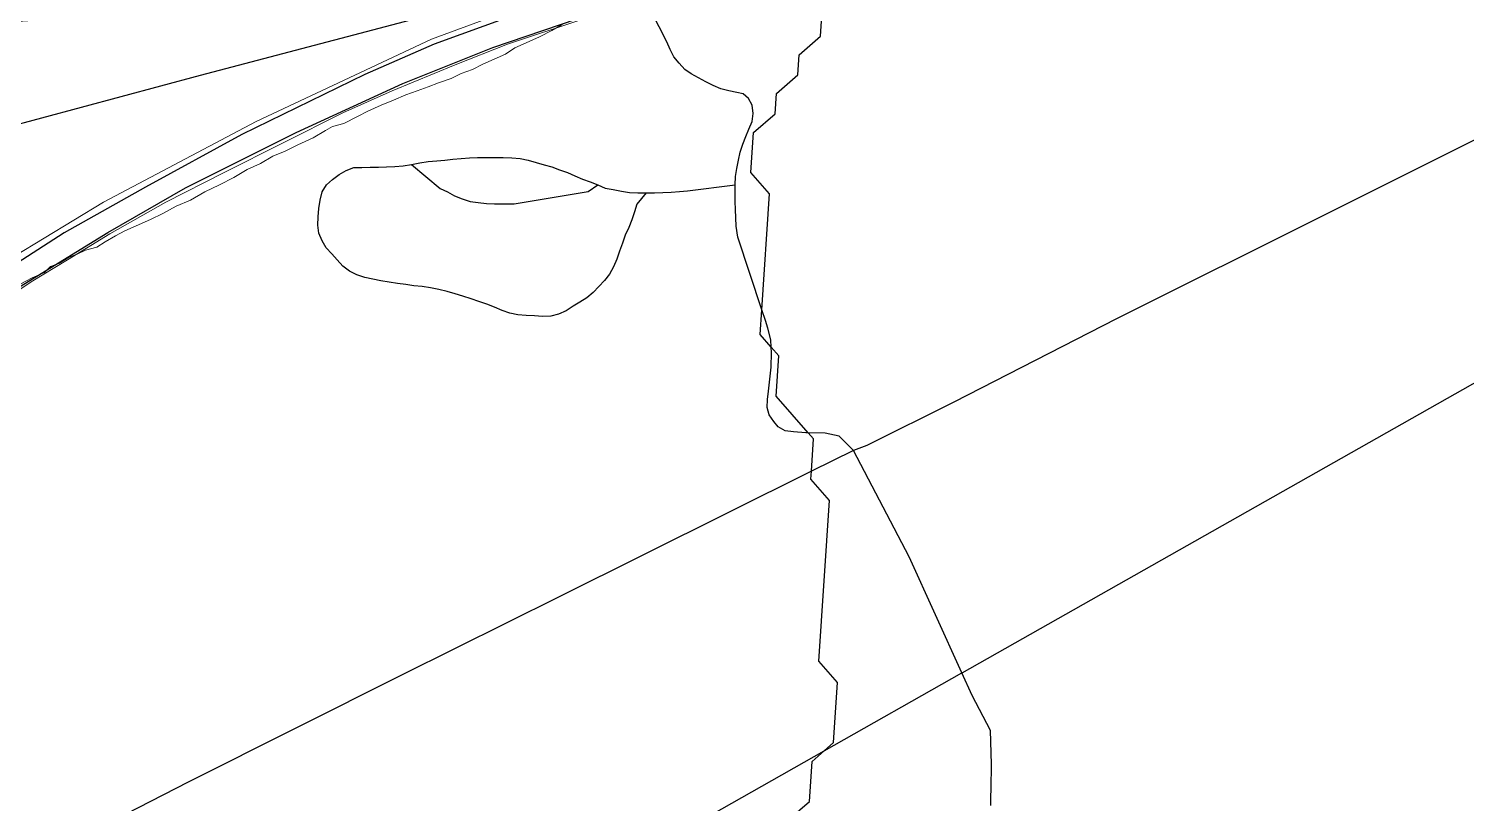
# Model space of a CAD drawing. Header units: metres. Extents: x 3 to 1027712, y 40 to 4430649.
# Drawn here: x 507104 to 508884, y 4404000 to 4404959 of the extents above; entities that cross this region are included whole.
import ezdxf

# ---------------------------------------------------------------- set-up
doc = ezdxf.new("R2010")
doc.units = ezdxf.units.M
doc.header["$MEASUREMENT"] = 0
doc.layers.add('Cauces_artificiales_5_km', color=141, linetype='Continuous', lineweight=30)
doc.layers.add('Rios_5_km', color=4, linetype='Continuous', lineweight=30)
doc.layers.add('Habitats_5_km', color=7, linetype='Continuous', lineweight=9, true_color=0xbefad2)
doc.layers.add('Humedales_5_km', color=7, linetype='Continuous', lineweight=9, true_color=0xdbcafc)

msp = doc.modelspace()

# ---------------------------------------------------------------- linework, layer by layer
at = {"layer": 'Cauces_artificiales_5_km'}
for points in [[(507081.9, 4404633.3, 2.1), (507202.2, 4404706.9, 2.1), (507298.3, 4404762.2, 2.1), (507435.2, 4404830.9, 2.1), (507567.3, 4404891.4, 2.1), (507678.7, 4404936.2, 2.1), (507804, 4404978.9, 2.1), (507865.8, 4404999.4, 2.1), (507892.7, 4405008.3, 2.1), (508032.6, 4405042, 2.1), (508091.8, 4405054.9, 2.1), (508205.5, 4405079.6, 2.1), (508383.3, 4405115.4, 2.1), (508613.9, 4405166.4, 2.1), (508848.6, 4405215.8, 2.2), (508896.8, 4405226.1, 3.2)], [(507825.6, 4405040.5, 1.5), (507815, 4405031.7, 1.2), (507812.9, 4405030, 1.2), (507785.9, 4405007.6, 1.3), (507700.7, 4404974.4, 1.6), (507606.2, 4404940.3, 2), (507520.2, 4404902.6, 2.5), (507367.9, 4404828.4, 2.7), (507248.7, 4404763.2, 2.9), (507148, 4404706.8, 2.9), (507018.5, 4404623.2, 2.9), (506902.2, 4404537.7, 2.9), (506809.2, 4404466.3, 2.9), (506722.3, 4404392, 3.2), (506634.7, 4404313.9, 3.3), (506628.8, 4404308.5, 3.3), (506625.2, 4404305.3, 3.3), (506624.9, 4404305, 3.3), (506525.5, 4404215.1, 3.4), (506458.8, 4404157, 3.5), (506454, 4404152.8, 3.5), (506435.1, 4404136.3, 3.4), (506315.8, 4404029.9, 3.9), (506267.9, 4403989.8, 4.1)], [(507071.4, 4404835.8, 3.3), (507317, 4404901.8, 3.3), (507648, 4404989.1, 3.3), (507719.9, 4405009.5, 3), (507733.7, 4405013.4, 2.9), (507746.7, 4405014.3, 2.7), (507765.7, 4405018.8, 1.2), (507812.9, 4405030, 1.2)], [(508295.7, 4403997.5, 6.5), (508295.8, 4404007.7, 6.4), (508296, 4404018, 6.4), (508296.2, 4404028.2, 6.4), (508296.5, 4404038.4, 6.4), (508296.6, 4404048.5, 6.4), (508295.1, 4404090.2, 6.2), (508272.6, 4404133.5, 4.6), (508259.8, 4404161.7, 4.5), (508194.5, 4404305.5, 4.1), (508125.4, 4404437.2, 3.4), (508107.6, 4404454.6, 3.3), (508090.5, 4404458.3, 3.3), (508069.6, 4404458.9, 3.3), (508066.6, 4404459, 3.3), (508051.1, 4404460, 3.3), (508040.9, 4404461.5, 3.3), (508032.2, 4404466.2, 3.3), (508026.9, 4404473, 3.3), (508021.1, 4404481.2, 3.3), (508018.8, 4404490.3, 3.3), (508018.9, 4404500.4, 3.3), (508020.1, 4404510.5, 3.3), (508023.4, 4404540.1, 3.3), (508024.2, 4404558.5, 3.3), (508023.7, 4404565.1, 3.3), (508023, 4404574.3, 3.3), (508019.5, 4404588.4, 3.3), (508016.4, 4404598, 3.3), (508012, 4404611.2, 3.3), (507982.5, 4404701.2, 3.3), (507980.4, 4404715, 3.3), (507979.9, 4404725.3, 3.3), (507979.3, 4404735.4, 3.3), (507978.8, 4404745.6, 3.3), (507978.8, 4404756, 3.3), (507978.8, 4404766.2, 3.3), (507979.3, 4404776.5, 3.3), (507981, 4404786.4, 3.3), (507983, 4404796.6, 3.3), (507985.3, 4404806.5, 3.3), (507988.5, 4404816.4, 3.3), (507992.1, 4404825.9, 3.3), (507996.1, 4404835.1, 3.3), (508000, 4404844.5, 3.3), (508001.1, 4404854.6, 3.3), (508000.1, 4404864.7, 3.3), (507995.6, 4404873.2, 3.3), (507988.8, 4404878.7, 3.3), (507981.1, 4404880.4, 3.3), (507971.2, 4404882.5, 3.3), (507961.2, 4404885.1, 3.3), (507951.6, 4404889.2, 3.3), (507942.5, 4404893.5, 3.3), (507933.5, 4404898.4, 3.3), (507924.7, 4404903.4, 3.3), (507916.5, 4404909.1, 3.3), (507909.7, 4404916.7, 3.3), (507903.2, 4404924.6, 3.2), (507898.5, 4404933.7, 3.2), (507894.2, 4404943.1, 3.2), (507865.8, 4404999.4, 2.1)], [(508956.9, 4404852.8, 3.5), (508708.3, 4404728.7, 3.4), (508451.4, 4404600.1, 3.4), (508249.7, 4404497.1, 3.4), (508142, 4404443.4, 3.4), (508125.4, 4404437.2, 3.4), (508073.5, 4404411.4, 3.4), (507760.9, 4404255.9, 3.4), (507566.6, 4404159.2, 3.4), (507301.6, 4404026.4, 3.4), (506976.3, 4403859.6, 3.4), (506853.4, 4403795.9, 3.4), (506848.3, 4403793.4, 3.4), (506841.9, 4403790.3, 2.5), (506838.5, 4403788.7, 2.5)], [(507578.1, 4404791.2, 4.1), (507613.8, 4404761.6, 3.6), (507622.9, 4404757.6, 3.6), (507631.6, 4404752.3, 3.6), (507641.1, 4404748.6, 3.6), (507650.7, 4404745.5, 3.6), (507660.8, 4404744.3, 3.6), (507670.9, 4404743, 3.6), (507681, 4404742.4, 3.6), (507705.3, 4404742.4, 3.5), (507797.1, 4404757.7, 3.4), (507808.8, 4404766.2, 3.6)], [(507868.7, 4404756.1, 3.6), (507879.3, 4404756.3, 3.6), (507889.5, 4404756.6, 3.6), (507899.7, 4404756.8, 3.6), (507909.9, 4404757.7, 3.6), (507920.1, 4404758.8, 3.6), (507978.8, 4404766.2, 3.3)], [(507360, 4403651.8, 1.1), (508089.2, 4404065.1, 0.2), (508259.8, 4404161.7, 0), (508260, 4404161.8, 0), (508998.9, 4404579.8, 0.3)]]:
    msp.add_polyline3d(points, dxfattribs=at)
msp.add_polyline3d([(507740.4, 4404603.2, 3.3), (507730.3, 4404603.8, 3.3), (507720.2, 4404604.3, 3.3), (507709.9, 4404605, 3.3), (507699.9, 4404607.2, 3.3), (507690.3, 4404610.6, 3.3), (507681.1, 4404614.6, 3.3), (507671.6, 4404618.1, 3.3), (507661.7, 4404621.7, 3.3), (507651.9, 4404624.9, 3.3), (507641.9, 4404628, 3.3), (507632.1, 4404631.1, 3.3), (507622.5, 4404634.1, 3.4), (507612.1, 4404636.3, 3.4), (507601.8, 4404638.5, 3.4), (507591.5, 4404640, 3.4), (507581.1, 4404641.1, 3.5), (507571, 4404642.6, 3.6), (507560.9, 4404644, 3.5), (507550.5, 4404645.6, 3.6), (507540.2, 4404647.2, 3.6), (507530.3, 4404649.1, 3.7), (507520.3, 4404651.3, 3.7), (507510.6, 4404654.5, 3.7), (507501.3, 4404659, 3.7), (507493.3, 4404665.4, 3.7), (507486.3, 4404673.1, 3.7), (507479.6, 4404680.6, 3.7), (507472.5, 4404688.2, 3.7), (507467.4, 4404696.9, 3.7), (507463.4, 4404706.3, 3.7), (507462.3, 4404716.3, 3.9), (507462.5, 4404726.6, 4.1), (507463.2, 4404736.9, 4.1), (507464.9, 4404747.2, 4.1), (507467.6, 4404757.3, 4.1), (507472.8, 4404766, 4.1), (507480.4, 4404772.6, 4.1), (507488.4, 4404778.8, 4.1), (507497.1, 4404783.8, 4.1), (507506.6, 4404787.4, 4.1), (507516.7, 4404787.7, 4.1), (507526.8, 4404787.8, 4.1), (507537.2, 4404788, 4.1), (507547.3, 4404788.2, 4.1), (507557.5, 4404788.6, 4.1), (507567.7, 4404789.5, 4.1), (507578.1, 4404791.2, 4.1), (507588.4, 4404793.3, 4.1), (507598.6, 4404794.9, 4.1), (507609.4, 4404795.8, 4.1), (507619.3, 4404796.8, 4.1), (507629.5, 4404797.7, 4.1), (507639.6, 4404798.5, 4.1), (507649.8, 4404799.5, 4.1), (507660.1, 4404799.8, 4.1), (507671, 4404800, 4.1), (507681.1, 4404799.9, 4.1), (507691.7, 4404799.9, 4.1), (507702.3, 4404799.5, 4.1), (507712.6, 4404798.5, 4.1), (507722.7, 4404796.5, 4.1), (507732.7, 4404793.9, 4.1), (507742.4, 4404791, 4.1), (507752, 4404788.3, 4.1), (507761.4, 4404784.7, 4), (507771.2, 4404781.4, 3.8), (507780.4, 4404777.2, 3.6), (507789.8, 4404773.2, 3.6), (507799.3, 4404769.6, 3.6), (507808.8, 4404766.2, 3.6), (507818, 4404762, 3.6), (507828, 4404760.1, 3.6), (507838.1, 4404758.2, 3.6), (507848.3, 4404756.7, 3.6), (507858.6, 4404756, 3.6), (507868.7, 4404756.1, 3.6), (507857.2, 4404742.3, 3.2), (507854.4, 4404732.5, 3.2), (507851, 4404722.7, 3.2), (507847.3, 4404713.4, 3.2), (507842.9, 4404703.8, 3.2), (507839.5, 4404693.8, 3.2), (507835.8, 4404683.9, 3.2), (507832.6, 4404673.9, 3.2), (507828.5, 4404664.6, 3.2), (507823.2, 4404655.6, 3.2), (507817.1, 4404647.6, 3.2), (507810.2, 4404640, 3.2), (507803.2, 4404632.6, 3.2), (507795.4, 4404626, 3.2), (507786.8, 4404620.9, 3.2), (507778.2, 4404615.6, 3.2), (507769.8, 4404610, 3.2), (507760.3, 4404605.9, 3.3), (507750.6, 4404603.5, 3.3)], close=True, dxfattribs=at)
at = {"layer": 'Habitats_5_km'}
for points in [[(507764.8, 4404964.7), (507752, 4404957.1), (507736.7, 4404949.5), (507720.1, 4404941.9), (507706.1, 4404935.6), (507694.6, 4404928), (507680.6, 4404921.7), (507666.6, 4404915.4), (507653.8, 4404909), (507639.8, 4404904), (507627.1, 4404897.7), (507611.8, 4404892.6), (507599, 4404887.6), (507585, 4404882.5), (507571, 4404877.4), (507555.7, 4404871.1), (507540.4, 4404864.8), (507523.9, 4404857.2), (507511.1, 4404850.9), (507494.5, 4404842), (507480.5, 4404838.3), (507471.6, 4404833.2), (507456.3, 4404824.3), (507437.2, 4404815.5), (507421.9, 4404807.9), (507406.6, 4404801.6), (507391.3, 4404792.7), (507374.7, 4404785.1), (507358.1, 4404775), (507340.3, 4404766.1), (507322.4, 4404757.3), (507304.6, 4404747.2), (507286.7, 4404739.6), (507270.2, 4404730.7), (507254.9, 4404723.1), (507237, 4404715.5), (507223, 4404709.2), (507211.5, 4404702.9), (507198.8, 4404695.3), (507188.6, 4404689), (507174.5, 4404685.2), (507164.3, 4404680.1), (507154.2, 4404676.3), (507141.4, 4404668.7), (507131.2, 4404665), (507123.5, 4404657.3), (507108.3, 4404651), (507094.2, 4404643.4)], [(507094.2, 4404643.4), (507108.3, 4404651), (507123.5, 4404657.3), (507131.2, 4404665), (507141.4, 4404668.7), (507154.2, 4404676.3), (507164.3, 4404680.1), (507174.5, 4404685.2), (507188.6, 4404689), (507198.8, 4404695.3), (507211.5, 4404702.9), (507223, 4404709.2), (507237, 4404715.5), (507254.9, 4404723.1), (507270.2, 4404730.7), (507286.7, 4404739.6), (507304.6, 4404747.2), (507322.4, 4404757.3), (507340.3, 4404766.1), (507358.1, 4404775), (507374.7, 4404785.1), (507391.3, 4404792.7), (507406.6, 4404801.6), (507421.9, 4404807.9), (507437.2, 4404815.5), (507456.3, 4404824.3), (507471.6, 4404833.2), (507480.5, 4404838.3), (507494.5, 4404842), (507511.1, 4404850.9), (507523.9, 4404857.2), (507540.4, 4404864.8), (507555.7, 4404871.1), (507571, 4404877.4), (507585, 4404882.5), (507599, 4404887.6), (507611.8, 4404892.6), (507627.1, 4404897.7), (507639.8, 4404904), (507653.8, 4404909), (507666.6, 4404915.4), (507680.6, 4404921.7), (507694.6, 4404928), (507706.1, 4404935.6), (507720.1, 4404941.9), (507736.7, 4404949.5), (507752, 4404957.1), (507764.8, 4404964.7)]]:
    msp.add_lwpolyline(points, dxfattribs=at)
at = {"layer": 'Humedales_5_km'}
for points in [[(507077.3, 4404967.7, 1), (507109.4, 4404969.8, 1), (507172, 4404971.1, 1), (507210.8, 4404971.8, 1), (507290.4, 4404973.8, 1), (507378.5, 4404978.4, 1), (507462.1, 4404982.2, 1), (507595, 4404994.7, 1), (507628.9, 4404999, 1), (507703.4, 4405011.4, 1.1), (507761.4, 4405021, 1.1), (507765.7, 4405018.8, 1.1), (507765.7, 4405018.8, 1.1), (507761.1, 4405005.1, 1.1), (507602.8, 4404946.7, 1.1), (507385.7, 4404844.7, 1), (507196.9, 4404744.8, 1), (507086.5, 4404677.7, 0.9)], [(507050.5, 4404608, 1.1), (507107.2, 4404646.1, 1.1), (507152, 4404673.3, 1.1), (507204.4, 4404705.3, 1.1), (507273.9, 4404744.8, 1.1), (507345.2, 4404781.1, 1.1), (507493.1, 4404855.4, 1.1), (507554.1, 4404882.4, 1), (507632.2, 4404914.9, 1), (507696.9, 4404940.3, 1), (507787.9, 4404970.3, 1)]]:
    msp.add_polyline3d(points, dxfattribs=at)
at = {"layer": 'Rios_5_km'}
msp.add_polyline3d([(508044.4, 4403979.1, 0.9), (508070.9, 4404002.3, 0.8), (508074.3, 4404052, 0.9), (508089.2, 4404065.1, 0.8), (508100.8, 4404075.2, 0.8), (508105.8, 4404149.8, 0.8), (508082.6, 4404176.3, 0.8), (508096, 4404375.2, 0.7), (508072.8, 4404401.7, 0.7), (508073.5, 4404411.4, 0.7), (508076.2, 4404451.4, 0.5), (508069.6, 4404458.9, 0.5), (508029.8, 4404504.5, 0.3), (508033.2, 4404554.2, 0.1), (508023.7, 4404565.1, 0.1), (508010, 4404580.8, 0), (508012, 4404611.2, 0.1), (508021.7, 4404754.8, 0.4), (507998.5, 4404781.3, 0.4), (508001.8, 4404831, 0.6), (508028.4, 4404854.2, 0.8), (508030, 4404879.1, 0.7), (508056.6, 4404902.3, 0.9), (508058.2, 4404927.1, 0.8), (508084.8, 4404950.3, 0.9), (508091.8, 4405054.9, 0.3)], dxfattribs=at)

doc.saveas('drawing.dxf')
